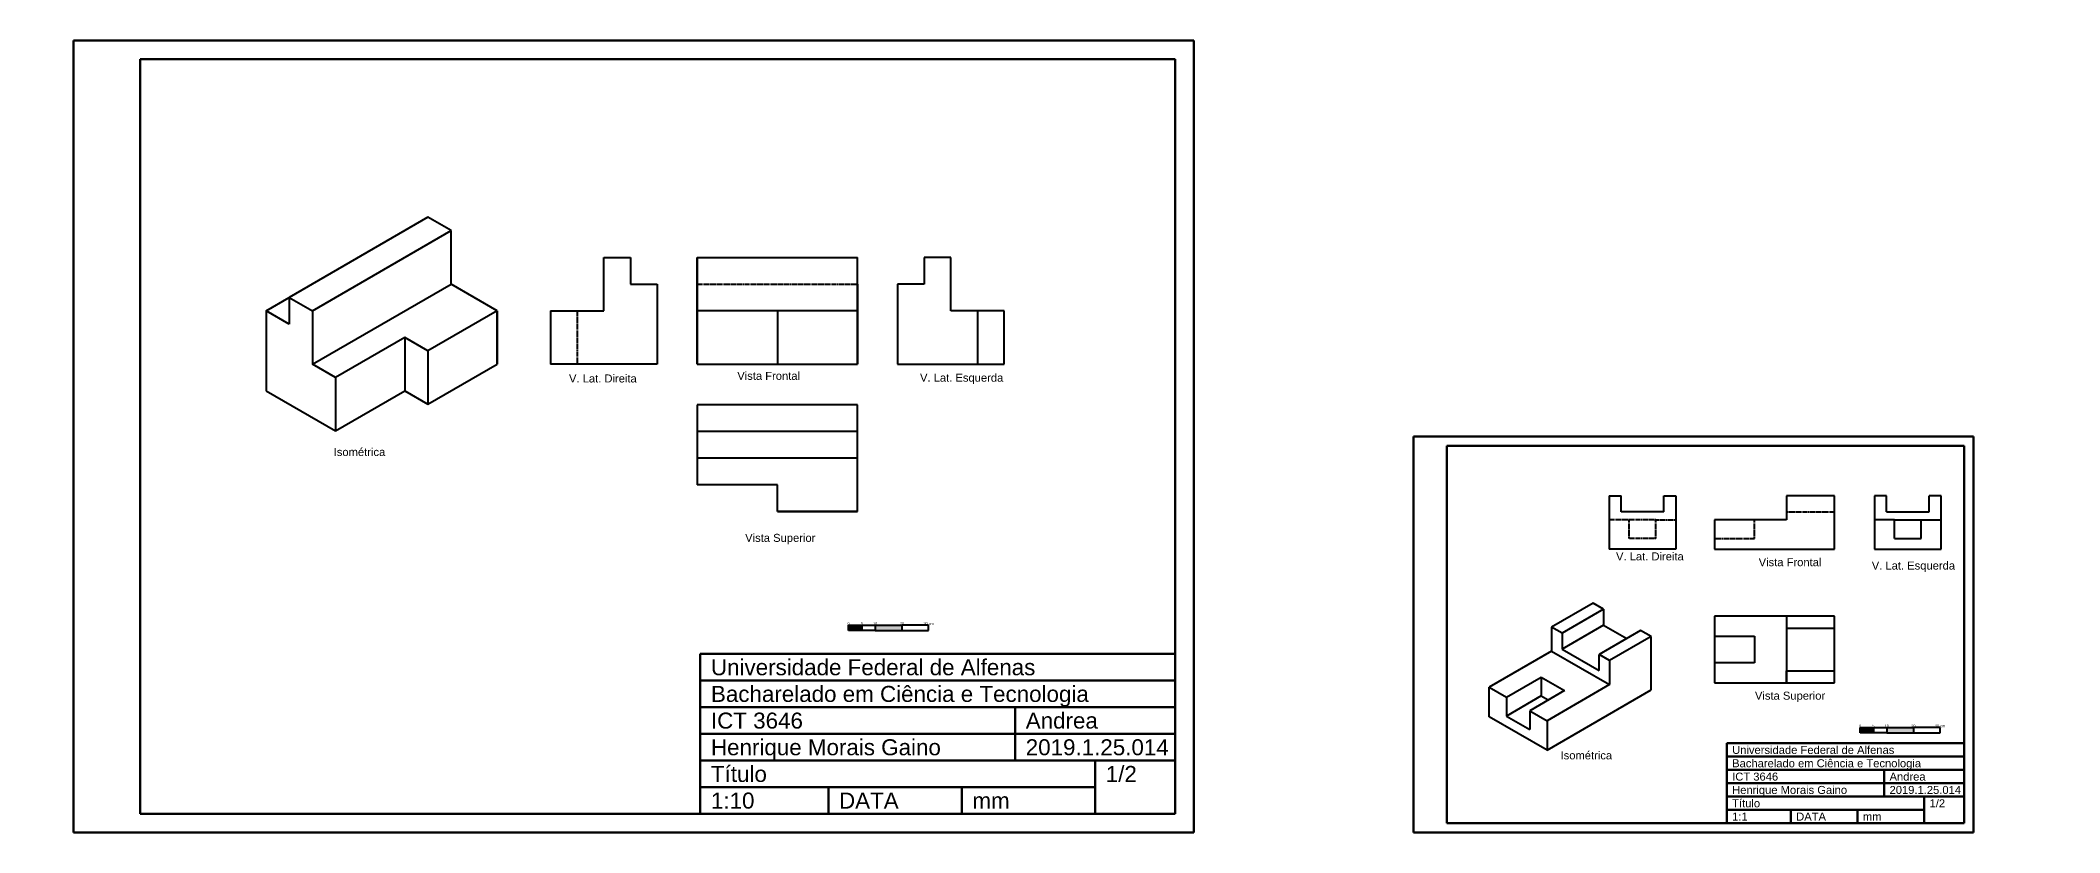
# Model space of a CAD drawing. Header units: centimetres. Extents: x 0 to 1336, y 0 to 300.
# Drawn here: x 579 to 1336, y 4 to 300 of the extents above; entities that cross this region are included whole.
import ezdxf
from ezdxf.enums import TextEntityAlignment as Align

# ---------------------------------------------------------------- set-up
doc = ezdxf.new("R2010")
doc.units = ezdxf.units.CM
doc.header["$LTSCALE"] = 0.05
doc.linetypes.add('DASHED2', pattern=[9.525, 6.35, -3.175])
doc.layers.get('0').update_dxf_attribs({"lineweight": 50})
for name, color, linetype, lineweight in [('ARESTA', 6, 'Continuous', 40), ('ARESTA NV', 6, 'DASHED2', 40), ('COTAS', 1, 'Continuous', 15), ('TEXTO', 4, 'Continuous', 30)]:
    doc.layers.add(name, color=color, linetype=linetype, lineweight=lineweight)
doc.styles.add('style1', font='arial.ttf', dxfattribs={"height": 0.6})
doc.styles.add('style1-5 cota', font='arial.ttf', dxfattribs={"height": 1})

msp = doc.modelspace()

# ---------------------------------------------------------------- hatches: boundary and pattern name
at = {"layer": 'ARESTA'}
h = msp.add_hatch(color=256, dxfattribs=at)
h.dxf.hatch_style = 1
h.paths.add_polyline_path([(887.038, 81.23), (882.038, 81.23), (882.038, 79.23), (887.038, 79.23)])
h.paths.add_polyline_path([(896.423, 140.474), (898.477, 140.474), (898.477, 142.535), (896.423, 142.535)], flags=9)
h.paths.add_polyline_path([(946.171, 140.823), (948.225, 140.823), (948.225, 142.884), (946.171, 142.884)], flags=9)
h.paths.add_polyline_path([(956.851, 126.309), (956.851, 128.363), (954.79, 128.363), (954.79, 126.309)], flags=9)
h.paths.add_polyline_path([(909.896, 81.091), (914.211, 81.091), (914.211, 82.624), (909.896, 82.624)], flags=9)
h.paths.add_polyline_path([(901.021, 81.092), (903.086, 81.092), (903.086, 82.623), (901.021, 82.623)], flags=9)
h.paths.add_polyline_path([(891.021, 81.092), (893.086, 81.092), (893.086, 82.623), (891.021, 82.623)], flags=9)
h.paths.add_polyline_path([(886.414, 81.096), (887.693, 81.096), (887.693, 82.601), (886.414, 82.601)], flags=9)
h.paths.add_polyline_path([(881.41, 81.092), (882.697, 81.092), (882.697, 82.623), (881.41, 82.623)], flags=9)
h = msp.add_hatch(color=256, dxfattribs=at)
h.dxf.hatch_style = 1
h.paths.add_polyline_path([(1266.203, 42.894), (1261.203, 42.894), (1261.203, 40.894), (1266.203, 40.894)])
h.paths.add_polyline_path([(1275.588, 102.139), (1277.642, 102.139), (1277.642, 104.199), (1275.588, 104.199)], flags=9)
h.paths.add_polyline_path([(1325.336, 102.488), (1327.39, 102.488), (1327.39, 104.549), (1325.336, 104.549)], flags=9)
h.paths.add_polyline_path([(1336.016, 87.974), (1336.016, 90.028), (1333.955, 90.028), (1333.955, 87.974)], flags=9)
h.paths.add_polyline_path([(1289.061, 42.756), (1293.376, 42.756), (1293.376, 44.288), (1289.061, 44.288)], flags=9)
h.paths.add_polyline_path([(1280.186, 42.756), (1282.251, 42.756), (1282.251, 44.288), (1280.186, 44.288)], flags=9)
h.paths.add_polyline_path([(1270.186, 42.756), (1272.251, 42.756), (1272.251, 44.288), (1270.186, 44.288)], flags=9)
h.paths.add_polyline_path([(1265.579, 42.761), (1266.858, 42.761), (1266.858, 44.266), (1265.579, 44.266)], flags=9)
h.paths.add_polyline_path([(1260.575, 42.756), (1261.862, 42.756), (1261.862, 44.288), (1260.575, 44.288)], flags=9)
at = {"layer": 'COTAS'}
h = msp.add_hatch(color=6, dxfattribs=at)
h.dxf.hatch_style = 1
h.paths.add_polyline_path([(276.617, 39.884), (266.617, 39.884), (266.617, 37.884), (276.617, 37.884)])
h.paths.add_polyline_path([(510.093, 43.384), (500.093, 43.384), (500.093, 41.384), (510.093, 41.384)])
h.paths.add_polyline_path([(902.038, 81.23), (892.038, 81.23), (892.038, 79.23), (902.038, 79.23)])
h.paths.add_polyline_path([(1281.203, 42.894), (1271.203, 42.894), (1271.203, 40.894), (1281.203, 40.894)])

# ---------------------------------------------------------------- linework, layer by layer
for p, q in [((591.481, 3.5), (591.481, 300.5)), ((591.481, 300.5), (1011.481, 300.5)), ((1011.481, 300.5), (1011.481, 3.5)), ((616.481, 10.5), (616.481, 293.5)), ((616.481, 293.5), (1004.481, 293.5)), ((1004.481, 293.5), (1004.481, 10.5)), ((1093.768, 3.5), (1093.768, 152)), ((1093.768, 152), (1303.768, 152)), ((1303.768, 152), (1303.768, 3.5)), ((1106.268, 7), (1106.268, 148.5)), ((1106.268, 148.5), (1300.268, 148.5)), ((1300.268, 148.5), (1300.268, 7)), ((826.481, 10.5), (826.481, 70.5)), ((826.481, 70.5), (1004.481, 70.5)), ((1004.481, 70.5), (1004.481, 10.5)), ((826.481, 60.5), (1004.481, 60.5)), ((826.481, 50.5), (1004.481, 50.5)), ((944.481, 50.5), (944.481, 30.5)), ((826.481, 40.5), (1004.481, 40.5)), ((826.481, 30.5), (1004.481, 30.5)), ((974.481, 30.5), (974.481, 10.5)), ((1211.268, 7), (1211.268, 37)), ((1211.268, 37), (1300.268, 37)), ((1211.268, 32), (1300.268, 32)), ((1300.268, 37), (1300.268, 7)), ((1211.268, 27), (1300.268, 27)), ((1270.268, 27), (1270.268, 17)), ((826.481, 20.5), (974.481, 20.5)), ((874.481, 20.5), (874.481, 10.5)), ((924.481, 20.5), (924.481, 10.5)), ((1211.268, 22), (1300.268, 22)), ((1211.268, 17), (1300.268, 17)), ((1285.268, 17), (1285.268, 7)), ((1004.481, 10.5), (616.481, 10.5)), ((1004.481, 10.5), (826.481, 10.5)), ((826.481, 10.5), (1004.481, 10.5)), ((1211.268, 12), (1285.268, 12)), ((1235.268, 12), (1235.268, 7)), ((1260.268, 12), (1260.268, 7)), ((1011.481, 3.5), (591.481, 3.5)), ((1303.768, 3.5), (1093.768, 3.5)), ((1300.268, 7), (1106.268, 7)), ((1300.268, 7), (1211.268, 7)), ((1211.268, 7), (1300.268, 7))]:
    msp.add_line(p, q)
at = {"layer": 'ARESTA'}
for p, q in [((724.391, 234.165), (672.43, 204.165)), ((681.09, 199.165), (733.052, 229.165)), ((733.052, 229.165), (724.391, 234.165)), ((733.052, 209.165), (733.052, 229.165)), ((790.372, 199.165), (790.372, 219.165)), ((790.372, 219.165), (800.372, 219.165)), ((800.372, 219.165), (800.372, 209.165)), ((825.372, 179.165), (825.372, 219.165)), ((825.372, 219.165), (885.372, 219.165)), ((825.372, 219.165), (825.372, 209.165)), ((885.372, 179.165), (885.372, 219.165)), ((920.372, 219.165), (910.372, 219.165)), ((910.372, 219.165), (910.372, 209.165)), ((920.372, 199.165), (920.372, 219.165)), ((681.09, 179.165), (733.052, 209.165)), ((750.372, 199.165), (733.052, 209.165)), ((800.372, 209.165), (810.372, 209.165)), ((810.372, 209.165), (810.372, 179.165)), ((825.372, 209.165), (825.372, 179.165)), ((885.372, 209.165), (885.372, 179.165)), ((910.372, 209.165), (900.372, 209.165)), ((900.372, 209.165), (900.372, 179.165)), ((663.77, 199.165), (672.43, 204.165)), ((672.43, 194.165), (663.77, 199.165)), ((663.77, 199.165), (663.77, 169.165)), ((672.43, 204.165), (681.09, 199.165)), ((672.43, 204.165), (672.43, 194.165)), ((681.09, 199.165), (681.09, 179.165)), ((750.372, 199.165), (724.391, 184.165)), ((750.372, 179.165), (750.372, 199.165)), ((750.372, 199.165), (750.372, 179.165)), ((770.372, 199.165), (790.372, 199.165)), ((770.372, 199.165), (780.372, 199.165)), ((770.372, 199.165), (770.372, 179.165)), ((855.372, 199.165), (825.372, 199.165)), ((885.372, 199.165), (855.372, 199.165)), ((885.372, 199.165), (855.372, 199.165)), ((855.372, 199.165), (855.372, 179.165)), ((885.372, 179.165), (885.372, 199.165)), ((940.372, 199.165), (920.372, 199.165)), ((940.372, 199.165), (930.372, 199.165)), ((930.372, 199.165), (930.372, 179.165)), ((940.372, 179.165), (940.372, 199.165)), ((940.372, 179.165), (940.372, 199.165)), ((715.731, 189.165), (689.75, 174.165)), ((724.391, 184.165), (715.731, 189.165)), ((715.731, 189.165), (715.731, 169.165)), ((724.391, 184.165), (724.391, 164.165)), ((689.75, 174.165), (681.09, 179.165)), ((689.75, 174.165), (689.75, 154.165)), ((724.391, 164.165), (750.372, 179.165)), ((810.372, 179.165), (770.372, 179.165)), ((825.372, 179.165), (885.372, 179.165)), ((900.372, 179.165), (940.372, 179.165)), ((663.77, 169.165), (689.75, 154.165)), ((689.75, 154.165), (715.731, 169.165)), ((715.731, 169.165), (724.391, 164.165)), ((825.372, 163.919), (825.372, 133.919)), ((885.372, 163.919), (825.372, 163.919)), ((885.372, 123.919), (885.372, 163.919)), ((885.372, 153.919), (825.372, 153.919)), ((885.372, 143.919), (825.372, 143.919)), ((885.372, 123.919), (885.372, 143.919)), ((855.372, 133.919), (825.372, 133.919)), ((855.372, 123.919), (855.372, 133.919)), ((1167.189, 129.762), (1171.689, 129.762)), ((1167.189, 129.762), (1167.189, 109.762)), ((1171.689, 123.762), (1171.689, 129.762)), ((1187.689, 129.762), (1192.189, 129.762)), ((1187.689, 123.762), (1187.689, 129.762)), ((1192.189, 129.762), (1192.189, 109.762)), ((1192.189, 129.762), (1192.189, 120.762)), ((1192.189, 129.762), (1192.189, 123.762)), ((1251.635, 129.762), (1233.635, 129.762)), ((1233.635, 129.762), (1233.635, 120.762)), ((1233.635, 129.762), (1233.635, 123.762)), ((1251.635, 109.762), (1251.635, 129.762)), ((1266.612, 129.762), (1266.612, 109.762)), ((1266.612, 129.762), (1266.612, 120.762)), ((1266.612, 129.762), (1266.612, 123.762)), ((1271.112, 129.762), (1266.612, 129.762)), ((1271.112, 123.762), (1271.112, 129.762)), ((1291.612, 129.762), (1287.112, 129.762)), ((1287.112, 123.762), (1287.112, 129.762)), ((1291.612, 109.762), (1291.612, 129.762)), ((1291.612, 109.762), (1291.612, 129.762)), ((855.372, 123.919), (885.372, 123.919)), ((885.372, 123.919), (855.372, 123.919)), ((1187.689, 123.762), (1171.689, 123.762)), ((1271.112, 123.762), (1287.112, 123.762)), ((1192.189, 120.762), (1192.189, 113.762)), ((1233.635, 120.762), (1206.635, 120.762)), ((1206.635, 120.762), (1206.635, 109.762)), ((1206.635, 120.762), (1206.635, 113.762)), ((1266.612, 120.762), (1266.612, 113.762)), ((1274.112, 120.762), (1266.612, 120.762)), ((1274.112, 113.762), (1274.112, 120.762)), ((1274.112, 120.762), (1284.112, 120.762)), ((1274.112, 113.762), (1284.112, 113.762)), ((1284.112, 113.762), (1284.112, 120.762)), ((1284.112, 120.762), (1291.612, 120.762)), ((1192.189, 109.762), (1167.189, 109.762)), ((1206.635, 109.762), (1251.635, 109.762)), ((1266.612, 109.762), (1291.612, 109.762)), ((1161.199, 89.468), (1145.611, 80.468)), ((1165.096, 87.218), (1149.508, 78.218)), ((1165.096, 87.218), (1161.199, 89.468)), ((1165.096, 87.218), (1165.096, 81.218)), ((1206.635, 84.647), (1206.635, 59.647)), ((1251.635, 84.647), (1206.635, 84.647)), ((1206.635, 84.647), (1206.635, 77.147)), ((1251.635, 84.647), (1233.635, 84.647)), ((1233.635, 84.647), (1233.635, 59.647)), ((1233.635, 84.647), (1233.635, 80.147)), ((1251.635, 59.647), (1251.635, 84.647)), ((882.038, 81.23), (887.038, 81.23)), ((882.038, 79.23), (882.038, 81.23)), ((887.038, 79.23), (882.038, 79.23)), ((887.038, 81.23), (887.038, 79.23)), ((887.038, 81.23), (892.038, 81.23)), ((887.038, 79.23), (887.038, 81.23)), ((892.038, 79.23), (887.038, 79.23)), ((892.038, 81.23), (892.038, 79.23)), ((892.038, 81.23), (902.038, 81.23)), ((892.038, 79.23), (902.038, 79.23)), ((902.038, 81.23), (902.038, 79.23)), ((912.038, 81.23), (902.038, 81.23)), ((902.038, 79.23), (912.038, 79.23)), ((912.038, 79.23), (912.038, 81.23)), ((1149.508, 78.218), (1145.611, 80.468)), ((1145.611, 80.468), (1145.611, 71.468)), ((1165.096, 81.218), (1149.508, 72.218)), ((1149.508, 78.218), (1149.508, 72.218)), ((1178.953, 79.218), (1163.364, 70.218)), ((1165.096, 81.218), (1173.757, 76.218)), ((1182.85, 76.968), (1167.261, 67.968)), ((1182.85, 76.968), (1178.953, 79.218)), ((1182.85, 56.968), (1182.85, 76.968)), ((1206.635, 77.147), (1221.635, 77.147)), ((1221.635, 77.147), (1221.635, 67.147)), ((1233.635, 80.147), (1251.635, 80.147)), ((1145.611, 71.468), (1122.228, 57.968)), ((1145.611, 71.468), (1167.261, 58.968)), ((1149.508, 72.218), (1163.364, 64.218)), ((1167.261, 67.968), (1163.364, 70.218)), ((1163.364, 64.218), (1163.364, 70.218)), ((1128.723, 54.218), (1141.714, 61.718)), ((1141.714, 61.718), (1150.374, 56.718)), ((1141.714, 61.718), (1141.714, 54.718)), ((1167.261, 67.968), (1167.261, 58.968)), ((1221.635, 67.147), (1206.635, 67.147)), ((1233.635, 59.647), (1233.635, 64.147)), ((1233.635, 64.147), (1251.635, 64.147)), ((1122.228, 46.968), (1122.228, 57.968)), ((1122.228, 57.968), (1128.723, 54.218)), ((1122.228, 57.968), (1128.723, 54.218)), ((1141.714, 54.718), (1128.723, 47.218)), ((1128.723, 54.218), (1128.723, 47.218)), ((1150.374, 56.718), (1137.383, 49.218)), ((1141.714, 54.718), (1144.312, 53.218)), ((1167.261, 58.968), (1143.879, 45.468)), ((1143.879, 34.468), (1182.85, 56.968)), ((1206.635, 59.647), (1251.635, 59.647)), ((1143.879, 34.468), (1122.228, 46.968)), ((1128.723, 47.218), (1137.383, 42.218)), ((1137.383, 49.218), (1143.879, 45.468)), ((1137.383, 49.218), (1137.383, 42.218)), ((1143.879, 45.468), (1143.879, 34.468)), ((1261.203, 42.894), (1266.203, 42.894)), ((1261.203, 40.894), (1261.203, 42.894)), ((1266.203, 40.894), (1261.203, 40.894)), ((1266.203, 42.894), (1266.203, 40.894)), ((1266.203, 42.894), (1271.203, 42.894)), ((1266.203, 40.894), (1266.203, 42.894)), ((1271.203, 40.894), (1266.203, 40.894)), ((1271.203, 42.894), (1271.203, 40.894)), ((1271.203, 42.894), (1281.203, 42.894)), ((1271.203, 40.894), (1281.203, 40.894)), ((1281.203, 42.894), (1281.203, 40.894)), ((1291.203, 42.894), (1281.203, 42.894)), ((1281.203, 40.894), (1291.203, 40.894)), ((1291.203, 40.894), (1291.203, 42.894))]:
    msp.add_line(p, q, dxfattribs=at)
at = {"layer": 'ARESTA NV'}
for p, q in [((825.372, 209.165), (885.372, 209.165)), ((780.372, 199.165), (780.372, 179.165)), ((1233.635, 123.762), (1251.635, 123.762)), ((1174.689, 120.762), (1167.189, 120.762)), ((1174.689, 113.762), (1174.689, 120.762)), ((1184.689, 120.762), (1174.689, 120.762)), ((1184.689, 113.762), (1174.689, 113.762)), ((1184.689, 113.762), (1184.689, 120.762)), ((1184.689, 120.762), (1192.189, 120.762)), ((1206.635, 113.762), (1221.635, 113.762)), ((1221.635, 113.762), (1221.635, 120.762))]:
    msp.add_line(p, q, dxfattribs=at)

# ---------------------------------------------------------------- texts
at = {"layer": 'ARESTA', "style": 'style1-5 cota'}
for s, p in [('0', (882.053, 81.364)), ('5', (887.053, 81.364)), ('10', (892.053, 81.364)), ('20', (902.053, 81.364)), ('30 cm', (912.053, 81.364)), ('0', (1261.218, 43.029)), ('5', (1266.218, 43.029)), ('10', (1271.218, 43.029)), ('20', (1281.218, 43.029)), ('30 cm', (1291.218, 43.029))]:
    msp.add_text(s, height=1, dxfattribs=at).set_placement(p, align=Align.CENTER)
at = {"layer": 'TEXTO', "style": 'style1'}
for s, p in [('V. Lat. Direita', (777.274, 171.355)), ('Vista Frontal', (840.349, 172.34)), ('V. Lat. Esquerda', (908.845, 171.647)), ('Isométrica', (689.067, 143.793)), ('Vista Superior', (843.306, 111.601)), ('V. Lat. Direita', (1169.743, 104.657)), ('Vista Frontal', (1223.209, 102.48)), ('V. Lat. Esquerda', (1265.605, 101.212)), ('Vista Superior', (1221.816, 52.436)), ('Isométrica', (1148.952, 30.064))]:
    msp.add_text(s, height=3, dxfattribs=at).set_placement(p, align=Align.BOTTOM_LEFT)
for s, height, p in [('Universidade Federal de Alfenas', 6, (830.481, 68.5)), ('Bacharelado em Ciência e Tecnologia', 6, (830.481, 58.5)), ('ICT 3646', 6, (830.481, 48.5)), ('Andrea', 6, (948.481, 48.5)), ('Henrique Morais Gaino', 6, (830.481, 38.5)), ('2019.1.25.014', 6, (948.481, 38.5)), ('Universidade Federal de Alfenas', 3, (1213.268, 36)), ('Bacharelado em Ciência e Tecnologia', 3, (1213.268, 31)), ('Título', 6, (830.481, 28.5)), ('1/2', 6, (978.481, 28.5)), ('ICT 3646', 3, (1213.268, 26)), ('Andrea', 3, (1272.268, 26)), ('1:10', 6, (830.481, 18.5)), ('DATA', 6, (878.481, 18.5)), ('mm', 6, (928.481, 18.5)), ('Título', 3, (1213.268, 16)), ('Henrique Morais Gaino', 3, (1213.268, 21)), ('2019.1.25.014', 3, (1272.268, 21)), ('1/2', 3, (1287.268, 16)), ('1:1', 3, (1213.268, 11)), ('DATA', 3, (1237.268, 11)), ('mm', 3, (1262.268, 11))]:
    msp.add_text(s, height=height, dxfattribs=at).set_placement(p, align=Align.TOP_LEFT)

doc.saveas('drawing.dxf')
